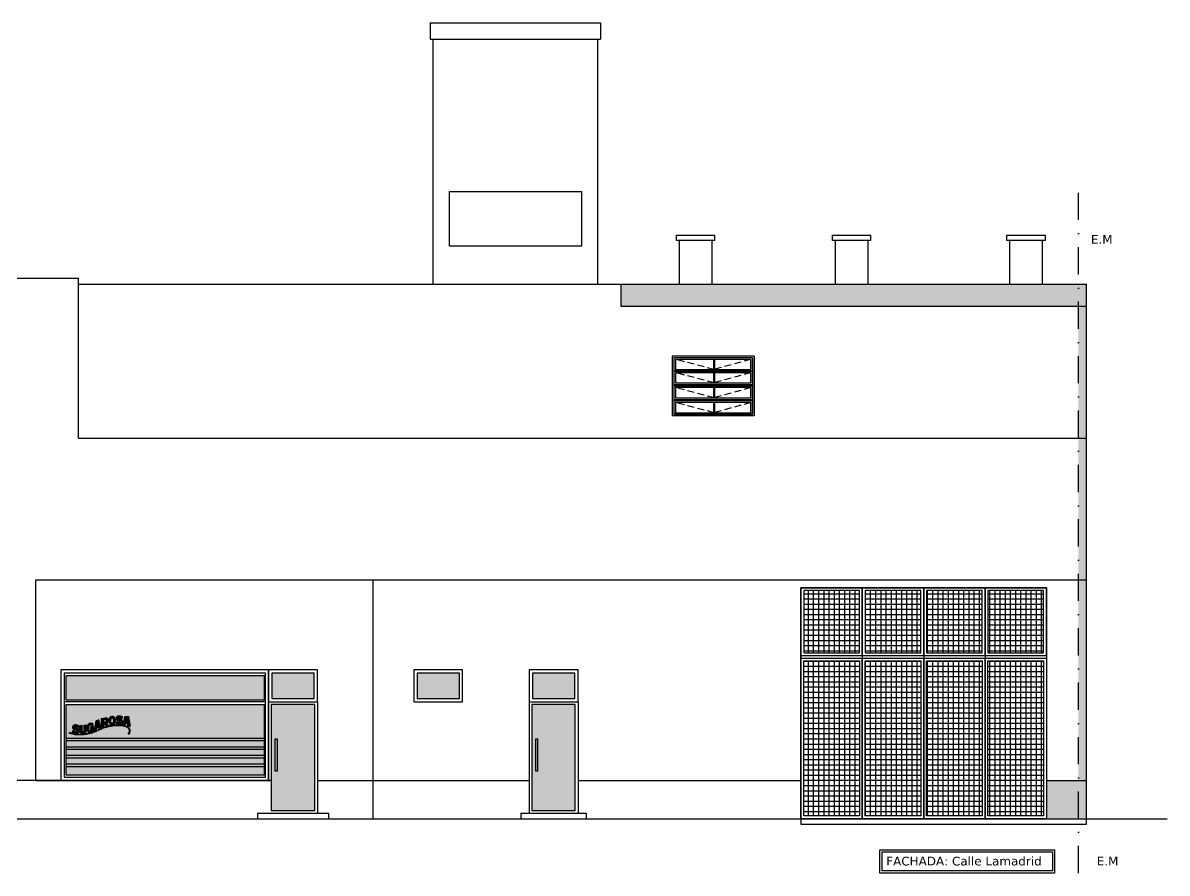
# Model space of a CAD drawing. Header units: millimetres. Extents: x 58411 to 366943, y -302717 to -95300.
# Drawn here: x 336617 to 357649, y -285015 to -269392 of the extents above; entities that cross this region are included whole.
import ezdxf

# ---------------------------------------------------------------- set-up
doc = ezdxf.new("R2010")
doc.units = ezdxf.units.MM
doc.header["$LTSCALE"] = 1000
doc.linetypes.add('DASHDOT', pattern=[1, 0.5, -0.25, 0, -0.25])
doc.linetypes.add('HIDDEN', pattern=[0.375, 0.25, -0.125])
for name, color, linetype in [('A-ABER', 7, 'Continuous'), ('a-Columnas', 12, 'Continuous'), ('A-Mur-Nuevo', 5, 'Continuous'), ('A-MURHATCH NUEVOS', 24, 'Continuous'), ('A-Muros', 3, 'Continuous'), ('A-Muros Nuevos', 1, 'Continuous'), ('A-Murvis', 1, 'Continuous'), ('A-vista', 1, 'Continuous'), ('TXT-LOCAL 100', 191, 'Continuous')]:
    doc.layers.add(name, color=color, linetype=linetype)
doc.styles.add('A-Verdana', font='verdana.ttf')

msp = doc.modelspace()

# ---------------------------------------------------------------- hatches: boundary and pattern name
at = {"layer": 'A-ABER', "ltscale": 1000}
h = msp.add_hatch(color=253, dxfattribs=at)
h.set_gradient(color1=(186, 227, 225), tint=0.7900000214576721, name='SPHERICAL')
h.paths.add_polyline_path([(337411.3088326218, -283216.5297726291), (341050.9584983036, -283216.5297726291), (341050.9584983035, -281913.6941641863), (337411.3088326216, -281913.6941641863)])
h.paths.add_polyline_path([(341050.9584983035, -281382.9894046297), (337411.3088326217, -281382.9894046297), (337411.3088326216, -281838.0284306648), (341050.9584983035, -281838.0284306648)])
h = msp.add_hatch(color=253, dxfattribs=at)
h.set_gradient(color1=(186, 227, 225), tint=0.7900000214576721, name='SPHERICAL')
h.paths.add_polyline_path([(337411.3088326217, -283216.5297726292), (341050.9584983034, -283216.5297726292), (341050.9584983034, -281913.6941641863), (337411.3088326217, -281913.6941641863)])
h.paths.add_polyline_path([(341050.9584983035, -281382.9894046296), (337411.3088326217, -281382.9894046297), (337411.3088326217, -281838.0284306648), (341050.9584983034, -281838.0284306648)])
h = msp.add_hatch(color=253, dxfattribs=at)
h.set_gradient(color1=(186, 227, 225), tint=0.7900000214576721, name='SPHERICAL')
h.paths.add_polyline_path([(341193.5686419949, -281804.5951429043), (341972.0531441378, -281804.5951429043), (341972.0531441378, -281339.9501087535), (341193.5686419948, -281339.9501087535)])
h = msp.add_hatch(color=253, dxfattribs=at)
h.set_gradient(color1=(186, 227, 225), tint=0.7900000214576721, name='SPHERICAL')
h.paths.add_polyline_path([(343861.8278444021, -281339.9501087535), (343861.8278444021, -281804.5951429043), (344640.312346545, -281804.5951429043), (344640.312346545, -281339.9501087535)])
h = msp.add_hatch(color=253, dxfattribs=at)
h.set_gradient(color1=(186, 227, 225), tint=0.7900000214576721, name='SPHERICAL')
h.paths.add_polyline_path([(345982.4708168522, -281804.5951429043), (346760.9553189951, -281804.5951429043), (346760.9553189951, -281339.9501087535), (345982.4708168522, -281339.9501087536)])
h = msp.add_hatch(color=253, dxfattribs=at)
h.set_gradient(color1=(186, 227, 225), tint=0.7900000214576721, name='SPHERICAL')
h.paths.add_polyline_path([(341982.0531441378, -281914.5951429044), (341182.0531441381, -281914.5951429044), (341182.0531441381, -283864.5951429045), (341982.0531441378, -283864.5951429045)])
h.paths.add_polyline_path([(341288.6237448609, -282548.7498558325), (341288.623744861, -283139.8695769631), (341254.9407937767, -283139.8695769631), (341254.9407937767, -282548.7498558324)], flags=16)
h = msp.add_hatch(color=253, dxfattribs=at)
h.set_gradient(color1=(186, 227, 225), tint=0.7900000214576721, name='SPHERICAL')
h.paths.add_polyline_path([(346770.9553189953, -281914.5951429044), (345970.9553189955, -281914.5951429045), (345970.9553189955, -283864.5951429045), (346770.9553189953, -283864.5951429045)])
h.paths.add_polyline_path([(346077.5259197183, -282548.7498558325), (346077.5259197183, -283139.8695769631), (346043.842968634, -283139.8695769631), (346043.842968634, -282548.7498558324)], flags=16)
at = {"layer": 'a-Columnas', "ltscale": 500}
h = msp.add_hatch(color=256, dxfattribs=at)
h.set_gradient(color1=(179, 165, 148), color2=(177, 162, 145), one_color=1, tint=0.6299999952316284)
h.paths.add_polyline_path([(356019.1212396963, -274602.6230175841), (356019.1212396963, -274192.3253791662), (347613.0062896708, -274192.3253791662), (347613.0062896708, -274602.6230175841)])
h = msp.add_hatch(color=256, dxfattribs=at)
h.set_gradient(color1=(179, 165, 148), color2=(177, 162, 145), one_color=1, tint=0.6299999952316284)
h.paths.add_polyline_path([(356169.1212396967, -274192.3253791662), (356019.1212396963, -274192.3253791662), (356019.1212396964, -274602.6230175841), (356169.1212396966, -274602.6230175841)])
h = msp.add_hatch(color=256, dxfattribs=at)
h.set_gradient(color1=(179, 165, 148), color2=(177, 162, 145), one_color=1, tint=0.6299999952316284)
h.paths.add_polyline_path([(356169.1212396965, -274602.6230175841), (356019.1212396964, -274602.6230175841), (356019.1212396964, -277020.7156837931), (356169.1212396965, -277020.7156837931)])
h = msp.add_hatch(color=256, dxfattribs=at)
h.set_gradient(color1=(153, 135, 112), color2=(156, 138, 115), one_color=1, tint=0.5299999713897705)
h.paths.add_polyline_path([(356169.1212396966, -277020.7156837931), (356019.1212396964, -277020.7156837931), (356019.1212396964, -279625.9803996754), (356169.1212396965, -279625.9803996754)])
h = msp.add_hatch(color=256, dxfattribs=at)
h.set_gradient(color1=(179, 165, 148), color2=(177, 162, 145), one_color=1, tint=0.6299999952316284)
h.paths.add_polyline_path([(356169.1212396965, -279625.9803996754), (356019.1212396964, -279625.9803996754), (356019.1212396964, -283314.5951429033), (356169.1212396965, -283314.5951429033)])
h = msp.add_hatch(color=256, dxfattribs=at)
h.set_gradient(color1=(204, 51, 0), color2=(204, 51, 0), one_color=1, tint=0.4000000059604645)
h.paths.add_polyline_path([(337411.3088326217, -282534.0521073811), (341050.9584983034, -282534.0521073811), (341050.9584983034, -282586.5503893233), (337411.3088326217, -282586.5503893233)])
h = msp.add_hatch(color=256, dxfattribs=at)
h.set_gradient(color1=(132, 132, 132), one_color=1, tint=1, name='CYLINDER')
h.paths.add_polyline_path([(341254.9407937767, -282548.7498558324), (341288.623744861, -282548.7498558324), (341288.623744861, -283139.8695769631), (341254.9407937767, -283139.8695769631)])
h = msp.add_hatch(color=256, dxfattribs=at)
h.set_gradient(color1=(132, 132, 132), one_color=1, tint=1, name='CYLINDER')
h.paths.add_polyline_path([(346043.842968634, -282548.7498558324), (346077.5259197183, -282548.7498558324), (346077.5259197183, -283139.8695769631), (346043.842968634, -283139.8695769631)])
h = msp.add_hatch(color=256, dxfattribs=at)
h.set_gradient(color1=(204, 51, 0), color2=(204, 51, 0), one_color=1, tint=0.4000000059604645)
h.paths.add_polyline_path([(337411.3088326217, -282691.5469532076), (341050.9584983034, -282691.5469532076), (341050.9584983034, -282744.0452351497), (337411.3088326217, -282744.0452351497)])
h = msp.add_hatch(color=256, dxfattribs=at)
h.set_gradient(color1=(204, 51, 0), color2=(204, 51, 0), one_color=1, tint=0.4000000059604645)
h.paths.add_polyline_path([(337411.3088326217, -282849.0417990341), (341050.9584983034, -282849.0417990341), (341050.9584983034, -282901.5400809762), (337411.3088326217, -282901.5400809762)])
h = msp.add_hatch(color=256, dxfattribs=at)
h.set_gradient(color1=(204, 51, 0), color2=(204, 51, 0), one_color=1, tint=0.4000000059604645)
h.paths.add_polyline_path([(337411.3088326217, -283006.5366448605), (341050.9584983034, -283006.5366448605), (341050.9584983034, -283059.0349268027), (337411.3088326217, -283059.0349268027)])
h = msp.add_hatch(color=256, dxfattribs=at)
h.set_gradient(color1=(139, 135, 126), color2=(144, 140, 132), one_color=1, tint=0.5400000214576721)
h.paths.add_polyline_path([(356019.1212396964, -284014.5951429046), (356019.1212396964, -283314.5951429034), (355429.1212396964, -283314.5951429033), (355429.1212396964, -284014.5951429045)])
h = msp.add_hatch(color=256, dxfattribs=at)
h.set_gradient(color1=(139, 135, 126), color2=(144, 140, 132), one_color=1, tint=0.5400000214576721)
h.paths.add_polyline_path([(356019.1212396964, -284014.5951429046), (356169.1212396964, -284014.5951429046), (356169.1212396965, -283314.5951429033), (356019.1212396963, -283314.5951429033)])
at = {"layer": 'A-Mur-Nuevo', "ltscale": 500}
h = msp.add_hatch(color=256, dxfattribs=at)
h.set_gradient(color1=(204, 51, 0), color2=(204, 51, 0), one_color=1, tint=0.4000000059604645)
h.paths.add_polyline_path([(337928.8383018309, -282402.1006763502), (337968.5245290957, -282385.0996845218), (337974.4120206074, -282343.4693727277), (338009.5189973527, -282329.5198443609), (338017.8049985254, -282361.3421357126), (338049.2050210952, -282346.3028272969), (338015.0065676525, -282195.7386676334), (337957.2219212037, -282221.8939176401)])
h.paths.add_polyline_path([(338002.8035773474, -282297.2620640512), (337981.7522539062, -282304.5567024099), (337989.7783362052, -282238.3451139801)], flags=16)
h = msp.add_hatch(color=256, dxfattribs=at)
h.set_gradient(color1=(204, 51, 0), color2=(204, 51, 0), one_color=1, tint=0.4000000059604645)
h.paths.add_polyline_path([(338162.1539650855, -282164.1189169872, 0.2000951738387398), (338126.5214939027, -282159.3885603016), (338062.199102368, -282176.7059228273), (338061.6422655049, -282341.711552088), (338096.7231914031, -282328.4058704808), (338096.1783623525, -282280.4299002127), (338117.6133252263, -282275.1430854141), (338147.3998234356, -282311.3163001454), (338184.4241832541, -282300.7425383411), (338154.0808481816, -282260.9520153574, 0.1350710594428944), (338179.9700989159, -282230.9003686979, 0.1148543181809063), (338183.3481611436, -282197.5390588416, 0.2139757585537897)])
h.paths.add_polyline_path([(338095.9797246412, -282201.2820956889), (338095.9797246411, -282248.9144606739), (338131.8496692546, -282237.8823538701, 0.2419369571968918), (338147.7918072799, -282221.0120987723, 0.006094039734749881), (338148.8060291291, -282209.087582836, 0.295449620502136), (338138.0807433461, -282192.5797201028, 0.1291241623598102), (338123.2439716647, -282192.2770989052, -0.01459375706195397)], flags=16)
h = msp.add_hatch(color=256, dxfattribs=at)
h.set_gradient(color1=(204, 51, 0), color2=(204, 51, 0), one_color=1, tint=0.4000000059604645)
h.paths.add_polyline_path([(338217.1409947511, -282154.2043379229, 0.1693680229079324), (338196.1411349645, -282200.4250485037, 0.0773848063635974), (338198.990677394, -282242.1655716833, 0.08814635266677859), (338219.069978592, -282279.3627275139, 0.1165487479817337), (338246.3983351225, -282292.0617124516, 0.06644575356261626), (338273.1600857223, -282291.8620802942, 0.1504220080908402), (338302.5407605746, -282268.9173384415, 0.1208046845162852), (338316.5941751339, -282226.7760476481, 0.08495488983905655), (338319.2796511606, -282188.5180650416, 0.1335762549468935), (338299.4830423614, -282148.3797061595, 0.1383951500630846), (338271.8001500794, -282135.9278155941, 0.02086572219416033), (338251.6718590988, -282136.1721832145, 0.2066277860523435)])
h.paths.add_polyline_path([(338252.9138962831, -282168.2613503585, -0.2522036624443175), (338273.2545200442, -282171.16579994, -0.1767387204628875), (338283.2171374734, -282193.1571990856, -0.0837207301036997), (338282.8021556153, -282231.3308338004, -0.1531107749122445), (338272.0091674253, -282255.811685612, -0.5092481658029054), (338240.2622506897, -282253.1907030086, -0.1318974435841753), (338232.2348150285, -282230.4773071721, -0.008542010336838856), (338230.8752864299, -282214.1413151795, -0.09485482566009333), (338237.1397011399, -282186.5183060917, -0.1912682980483185)], flags=16)
h = msp.add_hatch(color=256, dxfattribs=at)
h.set_gradient(color1=(204, 51, 0), color2=(204, 51, 0), one_color=1, tint=0.4000000059604645)
h.paths.add_polyline_path([(338361.074165364, -282133.986756431, 0.3027137919883023), (338335.1376974692, -282164.2766396122, 0.1084396159257272), (338338.2139362067, -282194.3769383472, 0.2054928890297187), (338364.7796738302, -282214.6530888262, -0.0101879212996553), (338407.6113584496, -282224.9800192643, -0.8701478082646547), (338410.8770763976, -282251.9107939305, -0.1393719607253437), (338381.8934734461, -282254.3589980978, -0.08335055809726807), (338346.7864967003, -282234.3649781808), (338327.6000475925, -282259.6635285978, 0.04941607226026804), (338349.9071032873, -282274.8698141097, 0.05660259034609062), (338387.2467194301, -282286.043790457, 0.1341072142520733), (338424.3484173354, -282282.5138748476, 0.2197281804911424), (338451.6991613132, -282259.2555386389, 0.2032236867701951), (338450.8826300651, -282219.2674988052, 0.224932575540734), (338415.3675912176, -282193.9689483882, 0.05865873030986608), (338384.0107153638, -282187.1657224329, -0.2207786641615899), (338367.1975391582, -282178.0552246812, -0.5228975120695551), (338381.4375836165, -282158.9131449119, -0.09224416390769907), (338412.5099353716, -282162.1416331808, -0.1413645484096335), (338438.6360859994, -282174.3829184304), (338454.5566136369, -282149.0843680134, 0.1129241975554986), (338402.7125780056, -282130.3144501802, 0.1380926578393379)])
h = msp.add_hatch(color=256, dxfattribs=at)
h.set_gradient(color1=(204, 51, 0), color2=(204, 51, 0), one_color=1, tint=0.4000000059604645)
h.paths.add_polyline_path([(338556.5293994166, -282138.2074561846), (338496.9474480191, -282131.7211297535), (338457.7865116699, -282286.0748630344), (338494.9515053598, -282291.0869522548), (338502.0306196176, -282259.5399153083), (338543.3250796646, -282270.4486889582), (338548.6343644776, -282307.8924103343), (338587.5691876123, -282321.4545729914)])
h = msp.add_hatch(color=256, dxfattribs=at)
h.set_gradient(color1=(0, 0, 255), color2=(0, 0, 204), one_color=1, tint=0.4000000059604645)
h.paths.add_polyline_path([(337615.9047362192, -282475.1815141805, 0.05119592298889383), (337781.6931431429, -282467.9622336559, 0.0341363885104979), (337899.5758734047, -282437.9647917538, 0.04194026179047752), (338012.2875104563, -282389.665576039, -0.03632436345323957), (338153.4281523407, -282336.4802641146, -0.04257669114453496), (338269.7254443108, -282314.9630904979, -0.03683354042811855), (338400.8672418075, -282307.4266460357, -0.0903437685946474), (338490.5145168914, -282319.6307811954, -0.07412303505830851), (338548.5694882276, -282348.1245570824, -0.1805144337072973), (338576.1609516749, -282386.2330927908, -0.178053907584325), (338573.7219410876, -282426.7939843719), (338555.1238747907, -282453.2903277337), (338565.6960413447, -282463.1374813674, 0.09438362969427119), (338590.2045971667, -282421.5874190563, 0.191429138330148), (338582.7507984552, -282369.4116376975, 0.1619697671540562), (338532.993679927, -282323.2396282169, 0.06720045252451223), (338458.4862211491, -282299.4311798179, 0.04826903821768623), (338357.4565574541, -282294.8502167337, 0.01476293644775783), (338255.578002474, -282301.8152637227, 0.0498848058765437), (338125.9213068013, -282330.8688818014, 0.02705770078178144), (337989.5671010804, -282385.9431634389, -0.03264154362644987), (337876.0195981669, -282432.1145118859, -0.04060595216463691), (337738.4949360134, -282459.7582774299, -0.05775746717316268), (337613.1038630796, -282463.1555936889, -0.0569007363586997), (337529.7462394654, -282447.6210388744, -0.06350673909022612), (337474.6452373427, -282430.2035958565), (337469.857173, -282442.4759496868, 0.07472412983475264)])
h = msp.add_hatch(color=256, dxfattribs=at)
h.set_gradient(color1=(204, 51, 0), color2=(204, 51, 0), one_color=1, tint=0.4000000059604645)
edge = h.paths.add_edge_path()
edge.add_line((337633.6396646737, -282337.2350323178), (337649.5601923114, -282311.9364819009))
edge.add_arc((337582.6138267479, -282415.8640992723), 123.6234828609472, 57.21184837372745, 82.98299463448551)
edge.add_arc((337583.4184355735, -282368.9465208496), 77.11696751501037, 79.31536791587577, 110.7649701193967)
edge.add_arc((337565.832500489, -282331.4409391424), 35.95077802078936, 105.7438088397576, 173.1109599282243)
edge.add_arc((337600.2575266317, -282335.1702447356), 70.57587522533623, 173.4574482273713, 198.2132442388317)
edge.add_arc((337570.1264358218, -282336.4123610556), 42.37455694951065, 209.4230686723612, 259.2204847753142)
edge.add_arc((337327.8142711652, -283433.6003962738), 1081.270856984856, 75.2770123077068, 77.4806228051221, ccw=False)
edge.add_arc((337602.3688209278, -282401.5253714477), 13.69544990908006, -75.14205397519709, 88.9703019239339, ccw=False)
edge.add_arc((337587.0826629777, -282365.007226111), 53.18827285132688, 258.9596024359523, 290.69686277114397, ccw=False)
edge.add_arc((337618.8965997586, -282302.6464833552), 122.0205561983173, 230.8085082873865, 249.8669954448036, ccw=False)
edge.add_line((337541.7900753748, -282397.2170920684), (337522.6036262668, -282422.5156424853))
edge.add_arc((337610.4991524993, -282317.5411257727), 136.9133765953539, 230.060445224811, 241.3765696079735)
edge.add_arc((337612.7751315638, -282278.9172104872), 172.6977759647223, 246.8607866596659, 259.3489009067162)
edge.add_arc((337594.3390954126, -282379.2106009861), 70.72609507471455, 259.0097735582617, 290.7112631008866)
edge.add_arc((337607.8423727483, -282404.1204133784), 42.8213604890236, 285.5918187620486, 335.1620689926867)
edge.add_arc((337599.1339541978, -282403.0766215068), 51.23445640563933, 338.1949390474901, 384.1446251810975)
edge.add_arc((337601.4333799406, -282406.9461981119), 50.91574738540542, 29.18304458031017, 79.8898703777612)
edge.add_arc((337565.7975570173, -282486.6007399934), 137.2208865778624, 71.04465685568849, 84.47286021263058)
edge.add_arc((337580.4211799885, -282327.3520875645), 22.70937019702772, 216.648285479718, 266.4481498726874, ccw=False)
edge.add_arc((337575.9707307495, -282336.2830164996), 14.52537760187057, 88.14404438575968, 198.5638686977316, ccw=False)
edge.add_arc((337583.3019462181, -282406.875185075), 85.38600533299439, 73.52754929037383, 94.60869640936409, ccw=False)
edge.add_arc((337599.360774771, -282376.394567088), 52.04336130946191, 48.80222936325151, 80.98733305201489, ccw=False)
h = msp.add_hatch(color=256, dxfattribs=at)
h.set_gradient(color1=(204, 51, 0), color2=(204, 51, 0), one_color=1, tint=0.4000000059604645)
edge = h.paths.add_edge_path()
edge.add_line((337664.7651357348, -282301.650534141), (337700.8805652058, -282298.4885458557))
edge.add_line((337700.8805652058, -282298.4885458557), (337701.4076878212, -282403.6254165306))
edge.add_arc((337721.9744663633, -282399.5127692362), 20.97394210370445, 191.3080348376169, 342.74703163375)
edge.add_line((337742.0046771334, -282405.7334527898), (337742.0046771334, -282294.535961344))
edge.add_line((337742.0046771334, -282294.535961344), (337776.0112090989, -282289.7930450195))
edge.add_line((337776.0112090989, -282289.7930450195), (337776.0112090989, -282409.7516118379))
edge.add_arc((337729.067851819, -282405.3010519987), 47.15385748359503, 282.9517821578408, 354.5841457112125, ccw=False)
edge.add_arc((337722.7624071038, -282365.3153750797), 87.58082106753625, 251.2138442280233, 281.1085691049941, ccw=False)
edge.add_arc((337715.0588877751, -282401.4452895551), 51.07971627664433, 192.6714179134369, 246.3375254887982, ccw=False)
edge.add_line((337665.2232643089, -282412.6501121167), (337664.7651357348, -282301.650534141))
h = msp.add_hatch(color=256, dxfattribs=at)
h.set_gradient(color1=(204, 51, 0), color2=(204, 51, 0), one_color=1, tint=0.4000000059604645)
edge = h.paths.add_edge_path()
edge.add_arc((337838.5603270119, -282359.1512632051), 41.85013840019259, -30.634939656960626, 4.223381006275986, ccw=False)
edge.add_arc((337852.677914719, -282367.0021843721), 25.7061009369755, 174.6254149868787, 328.38727909766646, ccw=False)
edge.add_arc((337927.7327078196, -282355.4489105961), 101.0625318281104, 157.4271918397712, 185.191979039958, ccw=False)
edge.add_arc((337879.4070271808, -282342.0080501596), 51.64574871680566, 117.86328891996499, 150.6004817815798, ccw=False)
edge.add_arc((337869.7582113476, -282328.0125922165), 34.82021316048027, 61.59865623569988, 114.58829927552549, ccw=False)
edge.add_arc((337842.6120336307, -282362.0381138939), 78.04253809759778, 48.1302541794106, 55.940293330377585, ccw=False)
edge.add_line((337894.7007015396, -282303.9226389481), (337909.0944052932, -282272.4684111238))
edge.add_arc((337862.1456327448, -282364.231922667), 103.0763275177683, 62.90444790174782, 80.15079081432086)
edge.add_arc((337868.7126720045, -282332.2048590035), 70.40495628784552, 80.95797687701452, 102.9231411675521)
edge.add_arc((337868.9035168893, -282332.819099828), 71.04633689738006, 102.962367066078, 144.6800882837593)
edge.add_arc((337873.0932493737, -282340.3317505232), 78.89543140613529, 141.9865539154038, 174.3930617043258)
edge.add_arc((337927.8819771678, -282350.6386085432), 134.5184798918716, 172.3036132587119, 190.205453135469)
edge.add_arc((337855.4855208833, -282372.1020875562), 60.04057864598639, 182.2625197825885, 227.3464108535328)
edge.add_arc((337851.6256478176, -282367.6814722338), 60.95629580438198, 232.8385211868564, 280.5099442614905)
edge.add_arc((337850.5467608524, -282375.5357726651), 53.48871040939625, 283.1818447171231, 324.9325820639917)
edge.add_arc((337895.8197821307, -282404.5701485195), 2.260800849633237, 228.6448988027101, 330.3557573090815)
edge.add_arc((338015.6289693157, -282341.5989342627), 134.1444509497082, 208.5394895243123, 211.4429375411254)
edge.add_line((337901.1822744855, -282411.5752714277), (337914.0937257267, -282406.2166683763))
edge.add_line((337914.0937257267, -282406.2166683763), (337914.0937257267, -282314.5026144685))
edge.add_line((337914.0937257267, -282314.5026144685), (337857.2104793019, -282330.1824644757))
edge.add_line((337857.2104793019, -282330.1824644757), (337857.2104793019, -282363.0215577635))
edge.add_line((337857.2104793019, -282363.0215577635), (337880.2968216739, -282356.0692026203))
at = {"layer": 'A-MURHATCH NUEVOS', "linetype": 'Continuous', "ltscale": 0.5}
h = msp.add_hatch(dxfattribs=at)
h.set_pattern_fill('NET', color=24, scale=30, angle=180)
h.set_pattern_definition([(180, (22729.69797388505, -11561.29407677299), (-1.166476076187854e-14, -95.25), []), (270, (22729.69797388505, -11561.29407677299), (95.25, -1.749714114281781e-14), [])])
h.paths.add_polyline_path([(351996.6212396963, -281114.5951429043), (350969.1212396964, -281114.5951429043), (350969.1212396964, -283964.5951429043), (351996.6212396964, -283964.5951429043)])
h.paths.add_polyline_path([(352096.6212396962, -283964.5951429043), (353124.1212396962, -283964.5951429043), (353124.1212396962, -281114.5951429043), (352096.6212396962, -281114.5951429043)])
h.paths.add_polyline_path([(353224.1212396963, -283964.5951429043), (354251.6212396964, -283964.5951429043), (354251.6212396964, -281114.5951429043), (353224.1212396964, -281114.5951429043)])
h.paths.add_polyline_path([(354351.6212396964, -283964.5951429043), (355379.1212396964, -283964.5951429043), (355379.1212396964, -281114.5951429043), (354351.6212396964, -281114.5951429043)])
h.paths.add_polyline_path([(355379.1212396964, -280964.5951429042), (355379.1212396965, -279824.5951429044), (354351.6212396966, -279824.5951429043), (354351.6212396966, -280964.5951429043)])
h.paths.add_polyline_path([(354251.6212396964, -279824.5951429043), (353224.1212396966, -279824.5951429043), (353224.1212396966, -280964.5951429043), (354251.6212396964, -280964.5951429043)])
h.paths.add_polyline_path([(353124.1212396961, -280964.5951429043), (353124.1212396962, -279824.5951429043), (352096.6212396964, -279824.5951429043), (352096.6212396964, -280964.5951429043)])
h.paths.add_polyline_path([(351996.6212396964, -279824.5951429043), (350969.1212396966, -279824.5951429043), (350969.1212396966, -280964.5951429043), (351996.6212396964, -280964.5951429043)])

# ---------------------------------------------------------------- linework, layer by layer
at = {"linetype": 'DASHDOT'}
msp.add_line((356019.1212396964, -285014.5951429045), (356019.1212396964, -272364.5951429043), dxfattribs=at)
at = {"ltscale": 500}
for points in [[(337411.3088326217, -281382.9894046297), (341050.9584983034, -281382.9894046297), (341050.9584983034, -281838.0284306648), (337411.3088326217, -281838.0284306648)], [(341972.0531441378, -281339.9501087535), (341193.5686419948, -281339.9501087535), (341193.5686419948, -281804.5951429043), (341972.0531441378, -281804.5951429043)], [(343861.8278444021, -281804.5951429043), (344640.312346545, -281804.5951429043), (344640.312346545, -281339.9501087535), (343861.8278444021, -281339.9501087535)], [(346760.9553189952, -281339.9501087535), (345982.4708168522, -281339.9501087535), (345982.4708168522, -281804.5951429043), (346760.9553189952, -281804.5951429043)], [(337411.3088326217, -281913.6941641863), (341050.9584983034, -281913.6941641863), (341050.9584983034, -283216.5297726291), (337411.3088326217, -283216.5297726291)], [(341982.0531441378, -281914.5951429044), (341182.0531441381, -281914.5951429044), (341182.0531441381, -283864.5951429045), (341982.0531441378, -283864.5951429045)], [(346770.9553189953, -281914.5951429044), (345970.9553189955, -281914.5951429044), (345970.9553189955, -283864.5951429045), (346770.9553189953, -283864.5951429045)], [(346043.842968634, -282548.7498558324), (346077.5259197183, -282548.7498558324), (346077.5259197183, -283139.8695769631), (346043.842968634, -283139.8695769631)]]:
    msp.add_lwpolyline(points, close=True, dxfattribs=at)
for points in [[(338555.1238747907, -282453.2903277338), (338565.6960413447, -282463.1374813674, 0.09438362969427119), (338590.2045971667, -282421.5874190563, 0.1914291383301479), (338582.7507984552, -282369.4116376975, 0.1619697671540562), (338532.993679927, -282323.2396282169, 0.06720045252451223), (338458.4862211491, -282299.4311798179, 0.04826903821768623), (338357.4565574541, -282294.8502167337, 0.01476293644775783), (338255.578002474, -282301.8152637227, 0.0498848058765437), (338125.9213068013, -282330.8688818014, 0.02705770078178144), (337989.5671010804, -282385.9431634389, -0.03264154362644987), (337876.0195981669, -282432.1145118859, -0.04060595216463691), (337738.4949360134, -282459.7582774299, -0.05775746717316266), (337613.1038630796, -282463.1555936889, -0.0569007363586997), (337529.7462394654, -282447.6210388744, -0.06350673909022612), (337474.6452373427, -282430.2035958565), (337469.857173, -282442.4759496868)], [(338555.1238747907, -282453.2903277338), (338573.7219410876, -282426.7939843719, 0.1780539075838164), (338576.1609516749, -282386.2330927909, 0.1676622435450371), (338551.3171947147, -282350.0527388963, 0.0779715711132071), (338490.5145168903, -282319.630781195, 0.09034376859341116), (338400.8672418077, -282307.4266460357, 0.03683354042814305), (338269.7254443108, -282314.9630904979, 0.04257669114433952), (338153.4281523412, -282336.4802641144, 0.03632436345348911), (338012.2875104556, -282389.6655760393, -0.04194026179084495), (337899.5758734033, -282437.9647917544, -0.03413638851007035), (337781.6931431426, -282467.9622336559, -0.05119592298883956), (337615.9047362194, -282475.1815141805, -0.07472412983479568), (337469.857173, -282442.4759496868, 89.5933850216572)]]:
    msp.add_lwpolyline(points, format="xyb", dxfattribs=at)
at = {"layer": 'a-Columnas', "ltscale": 500}
msp.add_line((314765.4824481194, -284014.5951429044), (357648.8917460926, -284014.5951429046), dxfattribs=at)
for points in [[(337411.3088326217, -281382.9894046297), (341050.9584983035, -281382.9894046297), (341050.9584983035, -281838.0284306648), (337411.3088326217, -281838.0284306648)], [(337411.3088326217, -281382.9894046297), (341050.9584983034, -281382.9894046297), (341050.9584983034, -281838.0284306648), (337411.3088326217, -281838.0284306648)], [(343801.8278444021, -281864.5951429043), (344700.312346545, -281864.5951429043), (344700.312346545, -281279.9501087535), (343801.8278444021, -281279.9501087535)], [(337411.3088326217, -281913.6941641863), (341050.9584983035, -281913.6941641863), (341050.9584983035, -283216.5297726291), (337411.3088326218, -283216.5297726291)], [(337411.3088326217, -281913.6941641863), (341050.9584983034, -281913.6941641863), (341050.9584983034, -283216.5297726291), (337411.3088326217, -283216.5297726291)], [(337411.3088326217, -282534.0521073811), (341050.9584983034, -282534.0521073811), (341050.9584983034, -282586.5503893233), (337411.3088326217, -282586.5503893233)], [(337411.3088326217, -282691.5469532076), (341050.9584983034, -282691.5469532076), (341050.9584983034, -282744.0452351497), (337411.3088326217, -282744.0452351497)], [(337411.3088326217, -282849.0417990341), (341050.9584983034, -282849.0417990341), (341050.9584983034, -282901.5400809762), (337411.3088326217, -282901.5400809762)], [(337411.3088326217, -283006.5366448605), (341050.9584983034, -283006.5366448605), (341050.9584983034, -283059.0349268027), (337411.3088326217, -283059.0349268027)]]:
    msp.add_lwpolyline(points, close=True, dxfattribs=at)
msp.add_lwpolyline([(346820.9553189954, -283314.5951429033), (350919.1212396972, -283314.5951429033)], dxfattribs=at)
at = {"layer": 'A-Mur-Nuevo', "color": 0, "ltscale": 500}
for points in [[(338196.0096870672, -282202.0590746225, 0.07435335581553099), (338198.990677394, -282242.1655716833, 0.08814635266677859), (338219.069978592, -282279.3627275139, 0.1165487479817337), (338246.3983351225, -282292.0617124516, 0.06644575356261624), (338273.1600857223, -282291.8620802942, 0.1504220080908402), (338302.5407605746, -282268.9173384415, 0.1208046845162852), (338316.5941751339, -282226.7760476481, 0.08495488983905657), (338319.2796511606, -282188.5180650416, 0.1335762549468935), (338299.4830423614, -282148.3797061595, 0.1383951500630846), (338271.8001500794, -282135.9278155941, 0.01832435965785432), (338254.1207831979, -282136.0526187443, 0.8186948287990656)], [(338254.1207831979, -282136.0526187443, 0.2196684449086226), (338217.1409947511, -282154.2043379229, 0.1748420642440748), (338196.0096870672, -282202.0590746225, -0.9262600389808355)], [(338230.8752864299, -282214.1413151795, -0.09485482566009334), (338237.1397011399, -282186.5183060917, -0.1912682980483185), (338252.9138962831, -282168.2613503585, -0.2522036624443175), (338273.2545200442, -282171.16579994, -0.1767387204628875), (338283.2171374734, -282193.1571990856, -0.0837207301036997), (338282.8021556153, -282231.3308338004, -0.1531107749122445), (338272.0091674253, -282255.811685612, -0.4499267525335344), (338242.5360934739, -282256.2266825275, -0.1527299453788235), (338232.2348150285, -282230.4773071721, -0.008542010336838856), (338230.8752864299, -282214.1413151795, 0.1431898527875635)]]:
    msp.add_lwpolyline(points, format="xyb", dxfattribs=at)
for points in [[(338496.9474480192, -282131.7211297535), (338556.5293994166, -282138.2074561847), (338587.5691876123, -282321.4545729914), (338548.6343644776, -282307.8924103343), (338543.3250796646, -282270.4486889582), (338502.0306196176, -282259.5399153082), (338494.9515053597, -282291.0869522548), (338457.7865116699, -282286.0748630344), (338496.9474480192, -282131.7211297535)], [(338525.6803115646, -282163.2951368723), (338510.4029142221, -282227.6720126357), (338537.0388880742, -282234.9997026763), (338527.5085518942, -282164.1649249281), (338525.6803115646, -282163.2951368723)]]:
    msp.add_lwpolyline(points, dxfattribs=at)
at = {"layer": 'A-MURHATCH NUEVOS', "color": 24, "linetype": 'Continuous', "ltscale": 0.5}
for p, q in [((344105.6301181284, -269392.3253791663), (347235.6301181277, -269392.3253791663)), ((344105.6301181284, -269392.3253791663), (344105.6301181284, -269692.3253791664)), ((347235.6301181277, -269392.3253791663), (347235.6301181277, -269692.3253791673)), ((344105.6301181284, -269692.3253791664), (347235.6301181277, -269692.3253791673)), ((344155.6301181272, -274192.3253791662), (344155.6301181279, -269692.3253791664)), ((347185.6301181277, -274192.3253791662), (347185.6301181277, -269692.3253791664)), ((348681.1960224712, -273392.3253791663), (348681.1960224719, -274192.3253791662)), ((349281.1960224712, -273392.3253791663), (349281.1960224709, -274192.3253791662)), ((351547.3334382041, -273392.3253791665), (351547.3334382044, -274192.3253791662)), ((352147.3334382041, -273392.3253791665), (352147.3334382041, -274192.3253791662)), ((354754.8442060601, -273392.3253791665), (354754.8442060605, -274192.3253791662)), ((355354.8442060601, -273392.3253791665), (355354.8442060603, -274192.3253791662))]:
    msp.add_line(p, q, dxfattribs=at)
at = {"layer": 'A-MURHATCH NUEVOS', "color": 24, "linetype": 'HIDDEN', "ltscale": 0.5}
for p, q in [((349319.486549048, -275759.5951429037), (348609.6669962048, -275574.5951429041)), ((349996.9866369381, -275574.5951429039), (349319.486549048, -275759.5951429037)), ((349319.486549048, -276004.5951429036), (348609.6669962048, -275819.5951429039)), ((349996.9866369381, -275819.5951429037), (349319.486549048, -276004.5951429036)), ((349319.486549048, -276279.5951429036), (348609.6669962048, -276094.5951429039)), ((349996.9866369381, -276094.5951429037), (349319.486549048, -276279.5951429036)), ((349319.486549048, -276554.5951429036), (348609.6669962048, -276369.595142904)), ((349996.9866369381, -276369.5951429038), (349319.486549048, -276554.5951429036))]:
    msp.add_line(p, q, dxfattribs=at)
at = {"layer": 'A-MURHATCH NUEVOS', "color": 24, "linetype": 'Continuous', "ltscale": 0.5}
for points in [[(344455.6301181274, -272492.3253791663), (346885.6301181274, -272492.3253791663), (346885.6301181274, -273492.3253791663), (344455.6301181274, -273492.3253791663)], [(349331.1960224712, -273392.3253791663), (348631.1960224712, -273392.3253791663), (348631.1960224712, -273292.3253791663), (349331.1960224712, -273292.3253791663)], [(352197.3334382041, -273392.3253791665), (351497.3334382041, -273392.3253791665), (351497.3334382041, -273292.3253791665), (352197.3334382041, -273292.3253791665)], [(355404.8442060601, -273392.3253791665), (354704.8442060601, -273392.3253791665), (354704.8442060601, -273292.3253791665), (355404.8442060601, -273292.3253791665)]]:
    msp.add_lwpolyline(points, close=True, dxfattribs=at)
at = {"layer": 'A-Muros'}
for p, q in [((337639.250652526, -274192.3253791662), (356169.1212396966, -274192.3253791662)), ((356169.1212396964, -284114.5951429045), (356169.1212396966, -274192.3253791664))]:
    msp.add_line(p, q, dxfattribs=at)
for points in [[(335278.3190445192, -273764.5951429043), (335278.3190445192, -274080.7353324144), (337639.250652526, -274080.7353324144)], [(337639.250652526, -274192.3253791662), (337639.250652526, -274080.7353324144)], [(350919.1212396964, -284014.5951429043), (350919.1212396964, -284114.5951429043), (356169.1212396964, -284114.5951429043)]]:
    msp.add_lwpolyline(points, dxfattribs=at)
at = {"layer": 'A-Muros Nuevos', "color": 0, "ltscale": 500}
for points in [[(337928.8383018309, -282402.1006763503), (337968.5245290957, -282385.0996845219), (337974.4120206074, -282343.4693727277), (338009.5189973528, -282329.5198443609), (338017.8049985254, -282361.3421357127), (338049.2050210952, -282346.3028272968), (338015.0065676526, -282195.7386676334), (337957.2219212037, -282221.8939176401), (337928.8383018309, -282402.1006763503)], [(337981.7522539061, -282304.5567024099), (338002.8035773474, -282297.2620640511), (337990.4548651145, -282241.4052507974), (337989.3664281468, -282241.7431711911), (337981.7522539061, -282304.5567024099)]]:
    msp.add_lwpolyline(points, dxfattribs=at)
for points in [[(338061.6422655049, -282341.7115520879), (338062.199102368, -282176.7059228273), (338126.5214939027, -282159.3885603016, -0.2000951738387398), (338162.1539650855, -282164.1189169872, -0.2139757585407383), (338183.3481611433, -282197.5390588393, -0.1148543181891122), (338179.970098916, -282230.9003686979, -0.1350710594430286), (338154.0808481816, -282260.9520153574), (338184.4241832541, -282300.7425383412), (338147.3998234356, -282311.3163001454), (338117.6133252264, -282275.1430854141), (338096.1783623525, -282280.4299002127), (338096.7231914031, -282328.4058704808), (338061.6422655049, -282341.7115520879)], [(338095.9797246412, -282201.2820956889), (338095.9797246412, -282248.9144606739), (338129.8822567393, -282238.4874483366, 0.2635065303723653), (338147.7918072799, -282221.0120987723, 0.004672954183042503), (338148.5955166267, -282211.870400233, 0.3378795866943998), (338138.0807433461, -282192.5797201028, 0.1291241623598102), (338123.2439716647, -282192.2770989052, -0.01459375706195397), (338095.9797246412, -282201.2820956889, 0.6126136637065636)], [(338438.6360859994, -282174.3829184304), (338454.5566136369, -282149.0843680134, 0.1129241975554986), (338402.7125780056, -282130.3144501802, 0.1380926578393379), (338361.074165364, -282133.986756431, 0.3027137919883022), (338335.1376974692, -282164.2766396122, 0.1084396159257271), (338338.2139362067, -282194.3769383472, 0.2207674607996175), (338367.1975391582, -282215.1870703887, -0.009615360966347283), (338407.6113584496, -282224.9800192643, -0.8701478082646547), (338410.8770763976, -282251.9107939305, -0.1393719607253437), (338381.8934734461, -282254.3589980978, -0.08335055809726806), (338346.7864967003, -282234.3649781808), (338327.6000475925, -282259.6635285978, 0.04941607226026802), (338349.9071032873, -282274.8698141097, 0.05454367075755411), (338385.8521846393, -282285.7874456103, 0.1392128528850016), (338424.3484173354, -282282.5138748476, 0.2197281804911423), (338451.6991613132, -282259.2555386389, 0.2032236867701951), (338450.8826300651, -282219.2674988052, 0.224932575540734), (338415.3675912176, -282193.9689483882, 0.05865873030986608), (338384.0107153638, -282187.1657224329, -0.2207786641615899), (338367.1975391582, -282178.0552246812, -0.5228975120695554), (338381.4375836165, -282158.9131449119, -0.09224416390769906), (338412.5099353716, -282162.1416331808, -0.1413645484096335), (338438.6360859994, -282174.3829184304, 0.02182729587742038)], [(337633.6396646737, -282337.2350323178), (337649.5601923114, -282311.9364819009, 0.1129241975554986), (337597.7161566799, -282293.1665640677, 0.1380926578393379), (337556.0777440388, -282296.8388703185, 0.3027137919883022), (337530.1412761435, -282327.1287534997, 0.1084396159257271), (337533.2175148809, -282357.2290522347, 0.2207674607996175), (337562.2011178327, -282378.0391842761, -0.009615360966347283), (337602.6149371241, -282387.8321331518, -0.8701478082646547), (337605.8806550719, -282414.762907818, -0.1393719607253437), (337576.8970521204, -282417.2111119852, -0.08335055809726806), (337541.7900753748, -282397.2170920684), (337522.6036262668, -282422.5156424853, 0.04941607226026802), (337544.910681962, -282437.7219279972, 0.05454367075755411), (337580.8557633136, -282448.6395594978, 0.1392128528850016), (337619.3519960102, -282445.3659887351, 0.2197281804911423), (337646.7027399875, -282422.1076525263, 0.2032236867701951), (337645.8862087396, -282382.1196126927, 0.224932575540734), (337610.3711698921, -282356.8210622757, 0.05865873030986608), (337579.0142940383, -282350.0178363204, -0.2207786641615899), (337562.2011178327, -282340.9073385686, -0.5228975120695554), (337576.441162291, -282321.7652587994, -0.09224416390769906), (337607.5135140461, -282324.9937470683, -0.1413645484096335), (337633.6396646737, -282337.2350323178, 0.02182729587742038)], [(337664.7651357348, -282301.650534141), (337700.8805652058, -282298.4885458557), (337701.4076878212, -282403.6254165306, 0.7773511267993511), (337742.0046771334, -282405.7334527898), (337742.0046771334, -282294.535961344), (337776.0112090989, -282289.7930450195), (337776.0112090989, -282409.7516118379, -0.3231471508717386), (337739.6364922873, -282451.2552695879, -0.1311852148158963), (337694.5581466558, -282448.230511885, -0.2385384447960409), (337665.2232643089, -282412.6501121167), (337664.7651357348, -282301.650534141)]]:
    msp.add_lwpolyline(points, format="xyb", dxfattribs=at)
msp.add_lwpolyline([(337880.2968216739, -282356.0692026203, -0.1532819436343959), (337874.569502169, -282380.4766796985, -0.7937408185390421), (337827.0848278073, -282364.5943787923, -0.1217429096600135), (337834.4123244288, -282316.6553366012, -0.1438224738124711), (337855.2696911707, -282296.349837636, -0.2354210476010853), (337886.3202660454, -282297.3834298262, -0.03409092199238618), (337894.7007015396, -282303.9226389481), (337909.0944052932, -282272.4684111238, 0.07539373310467638), (337879.7774329039, -282262.6748012146, 0.09613564170946413), (337852.9670404873, -282263.5831936345, 0.1840653528246151), (337810.9342017346, -282291.7442841006, 0.1423500465667787), (337794.5752871807, -282332.623397273, 0.0782707640890525), (337795.491747851, -282374.4723789933, 0.1992929218937669), (337814.8041772288, -282416.259752379, 0.2110585554364946), (337862.7444526732, -282427.6151203521, 0.1842142975771795), (337894.3260170862, -282406.267171346, 0.4754278202808669), (337897.7846741227, -282405.6883702959, 0.01266935968746557), (337901.1822744855, -282411.5752714277), (337914.0937257267, -282406.2166683763), (337914.0937257267, -282314.5026144685), (337857.2104793019, -282330.1824644757), (337857.2104793019, -282363.0215577635)], format="xyb", close=True, dxfattribs=at)
at = {"layer": 'A-Murvis'}
for p, q in [((348549.6669962048, -275514.5951429037), (348549.6669962048, -276614.5951429038)), ((350056.9865490487, -275514.5951429039), (348549.6669962048, -275514.5951429039)), ((348549.6669962048, -275514.5951429039), (348549.6669962048, -276614.595142904)), ((350056.9866369381, -275514.5951429039), (348549.6669962048, -275514.5951429041)), ((348549.6669962048, -275514.5951429039), (348549.6669962048, -276614.595142904)), ((350056.9866369381, -275514.5951429039), (348549.6669962048, -275514.5951429041)), ((350056.9865490487, -275514.5951429037), (350056.9865490487, -276614.5951429038)), ((350056.9866369381, -275514.5951429037), (350056.9866369381, -276614.5951429038)), ((350056.9866369381, -275514.5951429037), (350056.9866369381, -276614.5951429038)), ((350056.9865490487, -276614.5951429036), (348549.6669962048, -276614.5951429036)), ((350056.9866369381, -276614.5951429036), (348549.6669962048, -276614.5951429038)), ((350056.9866369381, -276614.5951429036), (348549.6669962048, -276614.5951429038)), ((350919.1212396964, -279774.5951429043), (355429.1212396966, -279774.5951429043)), ((350919.1212396964, -279774.5951429043), (350919.1212396973, -284014.5951429043)), ((355429.1212396966, -279774.5951429043), (355429.1212396966, -284014.5951429043)), ((340932.0531441383, -283914.5951429045), (342232.0531441385, -283914.5951429044)), ((340932.0531441383, -283914.5951429044), (340932.0531441381, -284014.5951429044)), ((342232.0531441383, -283914.5951429044), (342232.0531441381, -284014.5951429044)), ((345770.9553189955, -283914.5951429044), (345770.9553189953, -284014.5951429044)), ((345770.9553189955, -283914.5951429044), (346970.9553189956, -283914.5951429044)), ((346970.9553189956, -283914.5951429044), (346970.9553189953, -284014.5951429044))]:
    msp.add_line(p, q, dxfattribs=at)
at = {"layer": 'A-Murvis', "color": 0}
for p, q in [((348579.6669962048, -275544.5951429041), (348579.6669962048, -276584.5951429038)), ((350026.9866369381, -275544.5951429039), (348579.6669962048, -275544.5951429041)), ((350026.9866369381, -275544.5951429039), (350026.9866369381, -276584.5951429036)), ((350026.9866369381, -276584.5951429036), (348579.6669962048, -276584.5951429038))]:
    msp.add_line(p, q, dxfattribs=at)
at = {"layer": 'A-Murvis'}
for points in [[(337639.250652526, -277020.7156837927), (337639.250652526, -274192.3253791662)], [(356169.1212396966, -274602.6230175841), (347613.0062896708, -274602.6230175841), (347613.0062896708, -274192.3253791662), (356169.1212396966, -274192.3253791662)], [(337639.250652526, -277020.7156837927), (356169.1212396965, -277020.7156837931)], [(336857.0262211957, -283314.5951429043), (336857.0262211959, -279625.980399675)], [(336857.0262211957, -279625.980399675), (356169.1212396964, -279625.9803996754)], [(343057.0262211959, -284014.5951429045), (343057.0262211959, -279625.9803996751)], [(341133.5686419948, -281279.9501087535), (341133.5686419948, -283314.5951429043)], [(341133.5686419947, -281279.9501087535), (341133.5686419947, -283314.5951429043)], [(341133.5686419947, -281279.9501087535), (341133.5686419947, -283314.5951429043)], [(345922.4708168522, -281279.9501087535), (345922.4708168523, -283914.5951429045)], [(341073.5686419948, -281869.0350084043), (341073.5686419948, -281869.0350084043), (337377.0262211957, -281869.0350084043)], [(341073.5686419947, -281869.0350084043), (341073.5686419947, -281869.0350084043), (337377.0262211957, -281869.0350084043)], [(341073.5686419947, -281869.0350084043), (341073.5686419947, -281869.0350084043), (337377.0262211957, -281869.0350084043)], [(341182.0531441381, -283314.5951429043), (320676.3395055714, -283314.5951429044)], [(336857.0262211957, -283314.5951429043), (341182.0531441381, -283314.5951429039)], [(342032.0531441378, -283314.5951429038), (343057.0262211959, -283314.5951429036)], [(343057.0262211959, -283314.5951429032), (345922.4708168523, -283314.5951429033)], [(355429.1212396964, -283314.5951429033), (356169.1212396964, -283314.5951429033)]]:
    msp.add_lwpolyline(points, dxfattribs=at)
for points in [[(341133.5686419948, -281279.9501087535), (337317.0262211957, -281279.9501087535), (337317.0262211958, -283314.5951429043), (341133.5686419948, -283314.5951429043)], [(341133.5686419947, -281279.9501087535), (337317.0262211957, -281279.9501087535), (337317.0262211957, -283314.5951429043), (341133.5686419947, -283314.5951429043)], [(341133.5686419947, -281279.9501087535), (337317.0262211957, -281279.9501087535), (337317.0262211957, -283314.5951429043), (341133.5686419947, -283314.5951429043)], [(341073.5686419948, -281339.9501087535), (337377.0262211957, -281339.9501087535), (337377.0262211958, -283254.5951429043), (341073.5686419948, -283254.5951429043)], [(341073.5686419947, -281339.9501087535), (337377.0262211957, -281339.9501087535), (337377.0262211957, -283254.5951429043), (341073.5686419947, -283254.5951429043)], [(341073.5686419947, -281339.9501087535), (337377.0262211957, -281339.9501087535), (337377.0262211957, -283254.5951429043), (341073.5686419947, -283254.5951429043)]]:
    msp.add_lwpolyline(points, close=True, dxfattribs=at)
at = {"layer": 'A-vista', "color": 0}
for p, q in [((349309.486549048, -275574.5951429039), (349309.486549048, -275759.5951429037)), ((349329.486549048, -275574.5951429039), (349329.486549048, -275759.5951429037)), ((349309.486549048, -275819.5951429037), (349309.486549048, -276004.5951429036)), ((349329.486549048, -275819.5951429037), (349329.486549048, -276004.5951429036)), ((349309.486549048, -276094.5951429037), (349309.486549048, -276279.5951429036)), ((349329.486549048, -276094.5951429037), (349329.486549048, -276279.5951429036)), ((349309.486549048, -276369.5951429038), (349309.486549048, -276554.5951429036)), ((349329.486549048, -276369.5951429038), (349329.486549048, -276554.5951429036))]:
    msp.add_line(p, q, dxfattribs=at)
at = {"layer": 'A-vista'}
for p, q in [((352046.6212396964, -279774.5951429043), (352046.6212396964, -284014.5951429043)), ((353174.1212396966, -279774.5951429043), (353174.1212396966, -284014.5951429043)), ((354301.6212396966, -279774.5951429043), (354301.6212396966, -284014.5951429043)), ((350919.1212396964, -281014.5951429043), (355429.1212396964, -281014.5951429043)), ((350919.1212396964, -281064.5951429043), (355429.1212396964, -281064.5951429043)), ((342032.0531441378, -281864.5951429044), (342032.0531441381, -283914.5951429044)), ((346820.9553189953, -281864.5951429044), (346820.9553189955, -283914.5951429044))]:
    msp.add_line(p, q, dxfattribs=at)
at = {"layer": 'A-vista', "color": 0}
for points in [[(350026.9866369381, -275544.5951429039), (348579.6669962048, -275544.5951429041), (348579.6669962048, -275789.5951429039), (350026.9866369381, -275789.5951429037)], [(350026.9866369381, -275789.5951429037), (348579.6669962048, -275789.5951429039), (348579.6669962048, -276034.5951429038), (350026.9866369381, -276034.5951429036)], [(350026.9866369381, -276064.5951429037), (348579.6669962048, -276064.5951429039), (348579.6669962048, -276309.5951429038), (350026.9866369381, -276309.5951429036)], [(350026.9866369381, -276339.5951429038), (348579.6669962048, -276339.595142904), (348579.6669962048, -276584.5951429038), (350026.9866369381, -276584.5951429036)]]:
    msp.add_lwpolyline(points, close=True, dxfattribs=at)
at = {"layer": 'A-vista', "color": 24}
for points in [[(349996.9866369381, -275574.5951429039), (348609.6669962048, -275574.5951429041), (348609.6669962048, -275759.5951429039), (349996.9866369381, -275759.5951429037)], [(349996.9866369381, -275819.5951429037), (348609.6669962048, -275819.5951429039), (348609.6669962048, -276004.5951429038), (349996.9866369381, -276004.5951429036)], [(349996.9866369381, -276094.5951429037), (348609.6669962048, -276094.5951429039), (348609.6669962048, -276279.5951429038), (349996.9866369381, -276279.5951429036)], [(349996.9866369381, -276369.5951429038), (348609.6669962048, -276369.595142904), (348609.6669962048, -276554.5951429038), (349996.9866369381, -276554.5951429036)]]:
    msp.add_lwpolyline(points, close=True, dxfattribs=at)
at = {"layer": 'A-vista'}
for points in [[(350919.1212396964, -279774.5951429043), (352046.6212396964, -279774.5951429043), (352046.6212396964, -284014.5951429043), (350919.1212396964, -284014.5951429043)], [(350919.1212396966, -281014.5951429043), (352046.6212396964, -281014.5951429043), (352046.6212396964, -279774.5951429043), (350919.1212396966, -279774.5951429043)], [(350969.1212396966, -280964.5951429043), (351996.6212396964, -280964.5951429043), (351996.6212396964, -279824.5951429043), (350969.1212396966, -279824.5951429043)], [(352046.6212396964, -281014.5951429043), (353174.1212396962, -281014.5951429043), (353174.1212396962, -279774.5951429043), (352046.6212396964, -279774.5951429043)], [(352096.6212396964, -280964.5951429043), (353124.1212396962, -280964.5951429043), (353124.1212396962, -279824.5951429043), (352096.6212396964, -279824.5951429043)], [(353174.1212396966, -281014.5951429043), (354301.6212396964, -281014.5951429043), (354301.6212396964, -279774.5951429043), (353174.1212396966, -279774.5951429043)], [(353224.1212396966, -280964.5951429043), (354251.6212396964, -280964.5951429043), (354251.6212396964, -279824.5951429043), (353224.1212396966, -279824.5951429043)], [(354301.6212396966, -281014.5951429043), (355429.1212396964, -281014.5951429043), (355429.1212396964, -279774.5951429043), (354301.6212396966, -279774.5951429043)], [(354351.6212396966, -280964.5951429043), (355379.1212396964, -280964.5951429043), (355379.1212396964, -279824.5951429043), (354351.6212396966, -279824.5951429043)], [(352046.6212396964, -284014.5951429043), (350919.1212396964, -284014.5951429043), (350919.1212396964, -281064.5951429043), (352046.6212396964, -281064.5951429043)], [(351996.6212396964, -283964.5951429043), (350969.1212396964, -283964.5951429043), (350969.1212396964, -281114.5951429043), (351996.6212396964, -281114.5951429043)], [(353174.1212396962, -284014.5951429043), (352046.6212396962, -284014.5951429043), (352046.6212396962, -281064.5951429043), (353174.1212396962, -281064.5951429043)], [(353124.1212396962, -283964.5951429043), (352096.6212396962, -283964.5951429043), (352096.6212396962, -281114.5951429043), (353124.1212396962, -281114.5951429043)], [(354301.6212396964, -284014.5951429043), (353174.1212396964, -284014.5951429043), (353174.1212396964, -281064.5951429043), (354301.6212396964, -281064.5951429043)], [(354251.6212396964, -283964.5951429043), (353224.1212396964, -283964.5951429043), (353224.1212396964, -281114.5951429043), (354251.6212396964, -281114.5951429043)], [(355429.1212396964, -284014.5951429043), (354301.6212396964, -284014.5951429043), (354301.6212396964, -281064.5951429043), (355429.1212396964, -281064.5951429043)], [(355379.1212396964, -283964.5951429043), (354351.6212396964, -283964.5951429043), (354351.6212396964, -281114.5951429043), (355379.1212396964, -281114.5951429043)], [(341133.5686419948, -281864.5951429043), (342032.0531441378, -281864.5951429043), (342032.0531441378, -281279.9501087535), (341133.5686419948, -281279.9501087535)], [(342032.0531441378, -281279.9501087535), (341133.5686419948, -281279.9501087535), (341133.5686419948, -281864.5951429043), (342032.0531441378, -281864.5951429043)], [(345922.4708168522, -281864.5951429043), (346820.9553189952, -281864.5951429043), (346820.9553189952, -281279.9501087535), (345922.4708168522, -281279.9501087535)], [(346820.9553189952, -281279.9501087535), (345922.4708168522, -281279.9501087535), (345922.4708168522, -281864.5951429043), (346820.9553189952, -281864.5951429043)], [(341254.9407937767, -282548.7498558324), (341288.623744861, -282548.7498558324), (341288.623744861, -283139.8695769631), (341254.9407937767, -283139.8695769631)]]:
    msp.add_lwpolyline(points, close=True, dxfattribs=at)
for points in [[(341932.0531441378, -281864.5951429043), (342032.0531441378, -281864.5951429043)], [(346720.9553189953, -281864.5951429043), (346820.9553189953, -281864.5951429043)]]:
    msp.add_lwpolyline(points, dxfattribs=at)
for p in [(350056.9865490487, -275789.5951429037), (350056.9866369381, -275789.5951429037), (350056.9865490487, -276064.5951429037), (350056.9866369381, -276064.5951429037), (350056.9865490487, -276339.5951429038), (350056.9866369381, -276339.5951429038), (352046.6212396964, -279774.5951429043), (353174.1212396966, -279774.5951429043), (354301.6212396966, -279774.5951429043)]:
    msp.add_point(p, dxfattribs=at)
at = {"layer": 'TXT-LOCAL 100', "color": 0}
for points in [[(352370.6818899538, -284585.7151729753), (355581.6506846261, -284585.7151729753), (355581.6506846261, -285014.7239436466), (352370.6818899538, -285014.7239436466)], [(352410.6818899538, -284625.7151729753), (355541.6506846261, -284625.7151729753), (355541.6506846261, -284974.7239436466), (352410.6818899538, -284974.7239436466)]]:
    msp.add_lwpolyline(points, close=True, dxfattribs=at)

# ---------------------------------------------------------------- texts
at = {"layer": 'TXT-LOCAL 100', "color": 0, "style": 'A-Verdana'}
for s, p in [('E.M', (356247.1239304554, -273449.0505429108)), ('FACHADA: Calle Lamadrid', (352486.8477480435, -284873.8977889977)), ('E.M', (356354.7379959899, -284873.8977889974))]:
    msp.add_text(s, height=160, dxfattribs=at).set_placement(p)

doc.saveas('drawing.dxf')
